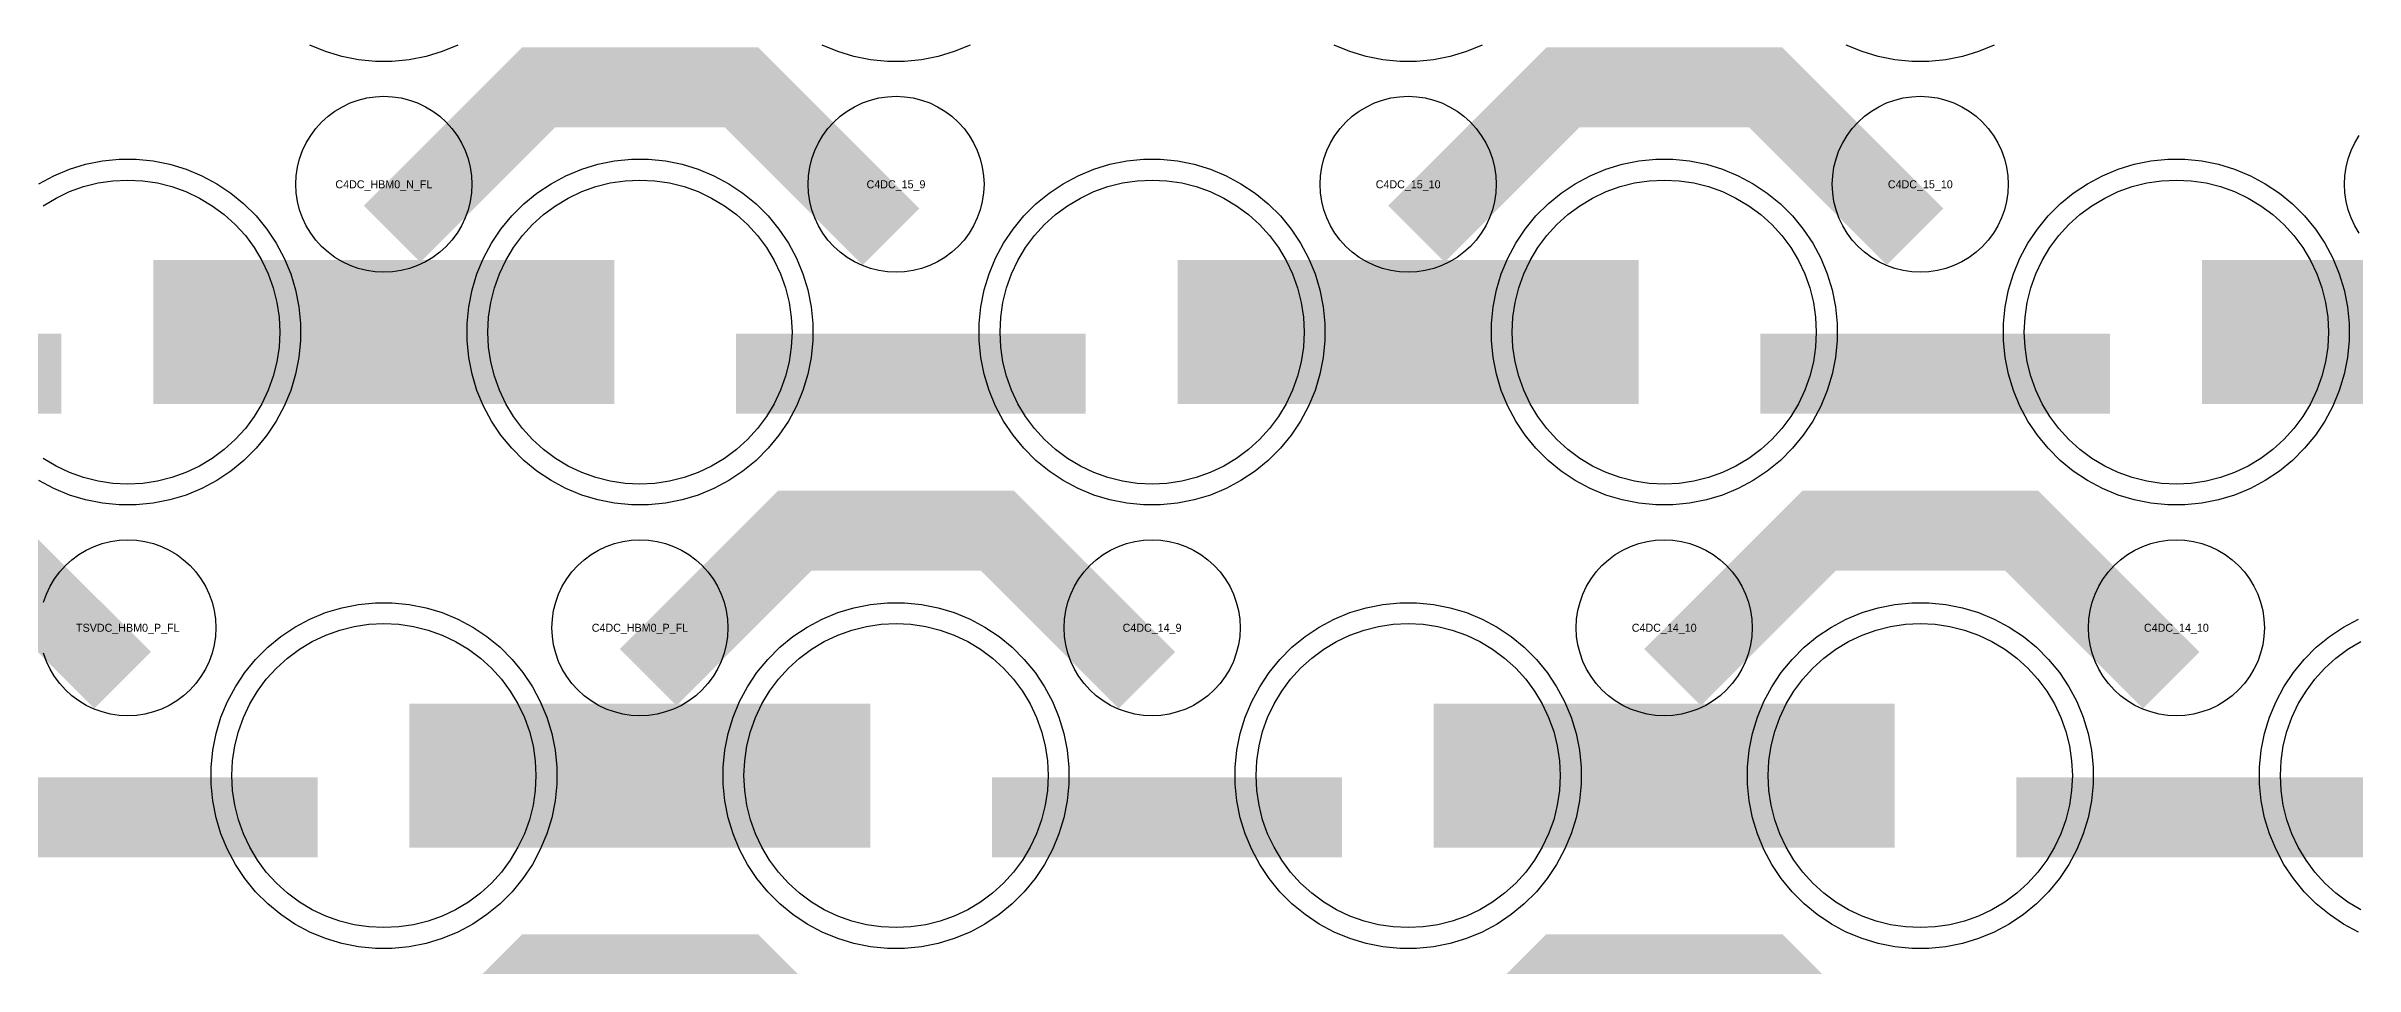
# Model space of a CAD drawing. Extents: x -11880 to 11880, y -14992 to 14992.
# Drawn here: x -9226 to -8504, y -12959 to -12672 of the extents above; entities that cross this region are included whole.
import ezdxf
from ezdxf.enums import TextEntityAlignment as Align

# ---------------------------------------------------------------- set-up
doc = ezdxf.new("R2010")
doc.units = 0
doc.header["$MEASUREMENT"] = 0
for name, color, linetype in [('GDS_775_DT_237', 138, 'CONTINUOUS'), ('RDL1_FS', 34, 'CONTINUOUS'), ('RDL_BS', 160, 'CONTINUOUS')]:
    doc.layers.add(name, color=color, linetype=linetype)

msp = doc.modelspace()

# ---------------------------------------------------------------- linework, layer by layer
at = {"layer": 'RDL1_FS', "color": 240, "true_color": 0xed1f24}
msp.add_lwpolyline([(-9226.395, -12721.603), (-9222.395, -12719.205), (-9218.181, -12717.213), (-9213.791, -12715.641), (-9209.268, -12714.509), (-9204.657, -12713.825), (-9200, -12713.596), (-9195.343, -12713.825), (-9190.732, -12714.509), (-9186.209, -12715.641), (-9181.819, -12717.213), (-9177.605, -12719.205), (-9173.605, -12721.603), (-9169.86, -12724.381), (-9166.406, -12727.511), (-9163.276, -12730.965), (-9160.498, -12734.71), (-9158.1, -12738.71), (-9156.108, -12742.924), (-9154.536, -12747.314), (-9153.404, -12751.837), (-9152.72, -12756.448), (-9152.491, -12761.105), (-9152.72, -12765.762), (-9153.404, -12770.373), (-9154.536, -12774.896), (-9156.108, -12779.286), (-9158.1, -12783.5), (-9160.498, -12787.5), (-9163.276, -12791.245), (-9166.406, -12794.699), (-9169.86, -12797.829), (-9173.605, -12800.607), (-9177.605, -12803.005), (-9181.819, -12804.997), (-9186.209, -12806.569), (-9190.732, -12807.701), (-9195.343, -12808.385), (-9200, -12808.614), (-9204.657, -12808.385), (-9209.268, -12807.701), (-9213.791, -12806.569), (-9218.181, -12804.997), (-9222.395, -12803.005), (-9226.395, -12800.607)], dxfattribs=at)
for points in [[(-9040, -12808.614), (-9044.657, -12808.385), (-9049.268, -12807.701), (-9053.791, -12806.569), (-9058.181, -12804.997), (-9062.395, -12803.005), (-9066.395, -12800.607), (-9070.14, -12797.829), (-9073.594, -12794.699), (-9076.724, -12791.245), (-9079.502, -12787.5), (-9081.9, -12783.5), (-9083.892, -12779.286), (-9085.464, -12774.896), (-9086.596, -12770.373), (-9087.28, -12765.762), (-9087.509, -12761.105), (-9087.28, -12756.448), (-9086.596, -12751.837), (-9085.464, -12747.314), (-9083.892, -12742.924), (-9081.9, -12738.71), (-9079.502, -12734.71), (-9076.724, -12730.965), (-9073.594, -12727.511), (-9070.14, -12724.381), (-9066.395, -12721.603), (-9062.395, -12719.205), (-9058.181, -12717.213), (-9053.791, -12715.641), (-9049.268, -12714.509), (-9044.657, -12713.825), (-9040, -12713.596), (-9035.343, -12713.825), (-9030.732, -12714.509), (-9026.209, -12715.641), (-9021.819, -12717.213), (-9017.605, -12719.205), (-9013.605, -12721.603), (-9009.86, -12724.381), (-9006.406, -12727.511), (-9003.276, -12730.965), (-9000.498, -12734.71), (-8998.1, -12738.71), (-8996.108, -12742.924), (-8994.536, -12747.314), (-8993.404, -12751.837), (-8992.72, -12756.448), (-8992.491, -12761.105), (-8992.72, -12765.762), (-8993.404, -12770.373), (-8994.536, -12774.896), (-8996.108, -12779.286), (-8998.1, -12783.5), (-9000.498, -12787.5), (-9003.276, -12791.245), (-9006.406, -12794.699), (-9009.86, -12797.829), (-9013.605, -12800.607), (-9017.605, -12803.005), (-9021.819, -12804.997), (-9026.209, -12806.569), (-9030.732, -12807.701), (-9035.343, -12808.385)], [(-8880, -12808.614), (-8884.657, -12808.385), (-8889.268, -12807.701), (-8893.791, -12806.569), (-8898.181, -12804.997), (-8902.395, -12803.005), (-8906.395, -12800.607), (-8910.14, -12797.829), (-8913.594, -12794.699), (-8916.724, -12791.245), (-8919.502, -12787.5), (-8921.9, -12783.5), (-8923.892, -12779.286), (-8925.464, -12774.896), (-8926.596, -12770.373), (-8927.28, -12765.762), (-8927.509, -12761.105), (-8927.28, -12756.448), (-8926.596, -12751.837), (-8925.464, -12747.314), (-8923.892, -12742.924), (-8921.9, -12738.71), (-8919.502, -12734.71), (-8916.724, -12730.965), (-8913.594, -12727.511), (-8910.14, -12724.381), (-8906.395, -12721.603), (-8902.395, -12719.205), (-8898.181, -12717.213), (-8893.791, -12715.641), (-8889.268, -12714.509), (-8884.657, -12713.825), (-8880, -12713.596), (-8875.343, -12713.825), (-8870.732, -12714.509), (-8866.209, -12715.641), (-8861.819, -12717.213), (-8857.605, -12719.205), (-8853.605, -12721.603), (-8849.86, -12724.381), (-8846.406, -12727.511), (-8843.276, -12730.965), (-8840.498, -12734.71), (-8838.1, -12738.71), (-8836.108, -12742.924), (-8834.536, -12747.314), (-8833.404, -12751.837), (-8832.72, -12756.448), (-8832.491, -12761.105), (-8832.72, -12765.762), (-8833.404, -12770.373), (-8834.536, -12774.896), (-8836.108, -12779.286), (-8838.1, -12783.5), (-8840.498, -12787.5), (-8843.276, -12791.245), (-8846.406, -12794.699), (-8849.86, -12797.829), (-8853.605, -12800.607), (-8857.605, -12803.005), (-8861.819, -12804.997), (-8866.209, -12806.569), (-8870.732, -12807.701), (-8875.343, -12808.385)], [(-8720, -12808.614), (-8724.657, -12808.385), (-8729.268, -12807.701), (-8733.791, -12806.569), (-8738.181, -12804.997), (-8742.395, -12803.005), (-8746.395, -12800.607), (-8750.14, -12797.829), (-8753.594, -12794.699), (-8756.724, -12791.245), (-8759.502, -12787.5), (-8761.9, -12783.5), (-8763.892, -12779.286), (-8765.464, -12774.896), (-8766.596, -12770.373), (-8767.28, -12765.762), (-8767.509, -12761.105), (-8767.28, -12756.448), (-8766.596, -12751.837), (-8765.464, -12747.314), (-8763.892, -12742.924), (-8761.9, -12738.71), (-8759.502, -12734.71), (-8756.724, -12730.965), (-8753.594, -12727.511), (-8750.14, -12724.381), (-8746.395, -12721.603), (-8742.395, -12719.205), (-8738.181, -12717.213), (-8733.791, -12715.641), (-8729.268, -12714.509), (-8724.657, -12713.825), (-8720, -12713.596), (-8715.343, -12713.825), (-8710.732, -12714.509), (-8706.209, -12715.641), (-8701.819, -12717.213), (-8697.605, -12719.205), (-8693.605, -12721.603), (-8689.86, -12724.381), (-8686.406, -12727.511), (-8683.276, -12730.965), (-8680.498, -12734.71), (-8678.1, -12738.71), (-8676.108, -12742.924), (-8674.536, -12747.314), (-8673.404, -12751.837), (-8672.72, -12756.448), (-8672.491, -12761.105), (-8672.72, -12765.762), (-8673.404, -12770.373), (-8674.536, -12774.896), (-8676.108, -12779.286), (-8678.1, -12783.5), (-8680.498, -12787.5), (-8683.276, -12791.245), (-8686.406, -12794.699), (-8689.86, -12797.829), (-8693.605, -12800.607), (-8697.605, -12803.005), (-8701.819, -12804.997), (-8706.209, -12806.569), (-8710.732, -12807.701), (-8715.343, -12808.385)], [(-8560, -12808.614), (-8564.657, -12808.385), (-8569.268, -12807.701), (-8573.791, -12806.569), (-8578.181, -12804.997), (-8582.395, -12803.005), (-8586.395, -12800.607), (-8590.14, -12797.829), (-8593.594, -12794.699), (-8596.724, -12791.245), (-8599.502, -12787.5), (-8601.9, -12783.5), (-8603.892, -12779.286), (-8605.464, -12774.896), (-8606.596, -12770.373), (-8607.28, -12765.762), (-8607.509, -12761.105), (-8607.28, -12756.448), (-8606.596, -12751.837), (-8605.464, -12747.314), (-8603.892, -12742.924), (-8601.9, -12738.71), (-8599.502, -12734.71), (-8596.724, -12730.965), (-8593.594, -12727.511), (-8590.14, -12724.381), (-8586.395, -12721.603), (-8582.395, -12719.205), (-8578.181, -12717.213), (-8573.791, -12715.641), (-8569.268, -12714.509), (-8564.657, -12713.825), (-8560, -12713.596), (-8555.343, -12713.825), (-8550.732, -12714.509), (-8546.209, -12715.641), (-8541.819, -12717.213), (-8537.605, -12719.205), (-8533.605, -12721.603), (-8529.86, -12724.381), (-8526.406, -12727.511), (-8523.276, -12730.965), (-8520.498, -12734.71), (-8518.1, -12738.71), (-8516.108, -12742.924), (-8514.536, -12747.314), (-8513.404, -12751.837), (-8512.72, -12756.448), (-8512.491, -12761.105), (-8512.72, -12765.762), (-8513.404, -12770.373), (-8514.536, -12774.896), (-8516.108, -12779.286), (-8518.1, -12783.5), (-8520.498, -12787.5), (-8523.276, -12791.245), (-8526.406, -12794.699), (-8529.86, -12797.829), (-8533.605, -12800.607), (-8537.605, -12803.005), (-8541.819, -12804.997), (-8546.209, -12806.569), (-8550.732, -12807.701), (-8555.343, -12808.385)]]:
    msp.add_lwpolyline(points, close=True, dxfattribs=at)
for points in [[(-9191.998, -12761.105, 45, 45, 0), (-9119.998, -12761.105, 45, 45, 0)], [(-9119.998, -12761.105, 45, 45, 0), (-9047.998, -12761.105, 45, 45, 0)], [(-8871.998, -12761.105, 45, 45, 0), (-8799.998, -12761.105, 45, 45, 0)], [(-8799.998, -12761.105, 45, 45, 0), (-8727.998, -12761.105, 45, 45, 0)], [(-8551.998, -12761.105, 45, 45, 0), (-8479.998, -12761.105, 45, 45, 0)]]:
    msp.add_lwpolyline(points, format="xyseb", dxfattribs=at)
at = {"layer": 'RDL1_FS'}
for points in [[(-9120, -12947.174), (-9124.657, -12946.945), (-9129.268, -12946.261), (-9133.791, -12945.129), (-9138.181, -12943.557), (-9142.395, -12941.565), (-9146.395, -12939.167), (-9150.14, -12936.389), (-9153.594, -12933.259), (-9156.724, -12929.805), (-9159.502, -12926.06), (-9161.9, -12922.06), (-9163.892, -12917.846), (-9165.464, -12913.456), (-9166.596, -12908.933), (-9167.28, -12904.322), (-9167.509, -12899.665), (-9167.28, -12895.008), (-9166.596, -12890.397), (-9165.464, -12885.874), (-9163.892, -12881.484), (-9161.9, -12877.27), (-9159.502, -12873.27), (-9156.724, -12869.525), (-9153.594, -12866.071), (-9150.14, -12862.941), (-9146.395, -12860.163), (-9142.395, -12857.765), (-9138.181, -12855.773), (-9133.791, -12854.201), (-9129.268, -12853.069), (-9124.657, -12852.385), (-9120, -12852.156), (-9115.343, -12852.385), (-9110.732, -12853.069), (-9106.209, -12854.201), (-9101.819, -12855.773), (-9097.605, -12857.765), (-9093.605, -12860.163), (-9089.86, -12862.941), (-9086.406, -12866.071), (-9083.276, -12869.525), (-9080.498, -12873.27), (-9078.1, -12877.27), (-9076.108, -12881.484), (-9074.536, -12885.874), (-9073.404, -12890.397), (-9072.72, -12895.008), (-9072.491, -12899.665), (-9072.72, -12904.322), (-9073.404, -12908.933), (-9074.536, -12913.456), (-9076.108, -12917.846), (-9078.1, -12922.06), (-9080.498, -12926.06), (-9083.276, -12929.805), (-9086.406, -12933.259), (-9089.86, -12936.389), (-9093.605, -12939.167), (-9097.605, -12941.565), (-9101.819, -12943.557), (-9106.209, -12945.129), (-9110.732, -12946.261), (-9115.343, -12946.945)], [(-8960, -12947.174), (-8964.657, -12946.945), (-8969.268, -12946.261), (-8973.791, -12945.129), (-8978.181, -12943.557), (-8982.395, -12941.565), (-8986.395, -12939.167), (-8990.14, -12936.389), (-8993.594, -12933.259), (-8996.724, -12929.805), (-8999.502, -12926.06), (-9001.9, -12922.06), (-9003.892, -12917.846), (-9005.464, -12913.456), (-9006.596, -12908.933), (-9007.28, -12904.322), (-9007.509, -12899.665), (-9007.28, -12895.008), (-9006.596, -12890.397), (-9005.464, -12885.874), (-9003.892, -12881.484), (-9001.9, -12877.27), (-8999.502, -12873.27), (-8996.724, -12869.525), (-8993.594, -12866.071), (-8990.14, -12862.941), (-8986.395, -12860.163), (-8982.395, -12857.765), (-8978.181, -12855.773), (-8973.791, -12854.201), (-8969.268, -12853.069), (-8964.657, -12852.385), (-8960, -12852.156), (-8955.343, -12852.385), (-8950.732, -12853.069), (-8946.209, -12854.201), (-8941.819, -12855.773), (-8937.605, -12857.765), (-8933.605, -12860.163), (-8929.86, -12862.941), (-8926.406, -12866.071), (-8923.276, -12869.525), (-8920.498, -12873.27), (-8918.1, -12877.27), (-8916.108, -12881.484), (-8914.536, -12885.874), (-8913.404, -12890.397), (-8912.72, -12895.008), (-8912.491, -12899.665), (-8912.72, -12904.322), (-8913.404, -12908.933), (-8914.536, -12913.456), (-8916.108, -12917.846), (-8918.1, -12922.06), (-8920.498, -12926.06), (-8923.276, -12929.805), (-8926.406, -12933.259), (-8929.86, -12936.389), (-8933.605, -12939.167), (-8937.605, -12941.565), (-8941.819, -12943.557), (-8946.209, -12945.129), (-8950.732, -12946.261), (-8955.343, -12946.945)], [(-8800, -12947.174), (-8804.657, -12946.945), (-8809.268, -12946.261), (-8813.791, -12945.129), (-8818.181, -12943.557), (-8822.395, -12941.565), (-8826.395, -12939.167), (-8830.14, -12936.389), (-8833.594, -12933.259), (-8836.724, -12929.805), (-8839.502, -12926.06), (-8841.9, -12922.06), (-8843.892, -12917.846), (-8845.464, -12913.456), (-8846.596, -12908.933), (-8847.28, -12904.322), (-8847.509, -12899.665), (-8847.28, -12895.008), (-8846.596, -12890.397), (-8845.464, -12885.874), (-8843.892, -12881.484), (-8841.9, -12877.27), (-8839.502, -12873.27), (-8836.724, -12869.525), (-8833.594, -12866.071), (-8830.14, -12862.941), (-8826.395, -12860.163), (-8822.395, -12857.765), (-8818.181, -12855.773), (-8813.791, -12854.201), (-8809.268, -12853.069), (-8804.657, -12852.385), (-8800, -12852.156), (-8795.343, -12852.385), (-8790.732, -12853.069), (-8786.209, -12854.201), (-8781.819, -12855.773), (-8777.605, -12857.765), (-8773.605, -12860.163), (-8769.86, -12862.941), (-8766.406, -12866.071), (-8763.276, -12869.525), (-8760.498, -12873.27), (-8758.1, -12877.27), (-8756.108, -12881.484), (-8754.536, -12885.874), (-8753.404, -12890.397), (-8752.72, -12895.008), (-8752.491, -12899.665), (-8752.72, -12904.322), (-8753.404, -12908.933), (-8754.536, -12913.456), (-8756.108, -12917.846), (-8758.1, -12922.06), (-8760.498, -12926.06), (-8763.276, -12929.805), (-8766.406, -12933.259), (-8769.86, -12936.389), (-8773.605, -12939.167), (-8777.605, -12941.565), (-8781.819, -12943.557), (-8786.209, -12945.129), (-8790.732, -12946.261), (-8795.343, -12946.945)], [(-8640, -12947.174), (-8644.657, -12946.945), (-8649.268, -12946.261), (-8653.791, -12945.129), (-8658.181, -12943.557), (-8662.395, -12941.565), (-8666.395, -12939.167), (-8670.14, -12936.389), (-8673.594, -12933.259), (-8676.724, -12929.805), (-8679.502, -12926.06), (-8681.9, -12922.06), (-8683.892, -12917.846), (-8685.464, -12913.456), (-8686.596, -12908.933), (-8687.28, -12904.322), (-8687.509, -12899.665), (-8687.28, -12895.008), (-8686.596, -12890.397), (-8685.464, -12885.874), (-8683.892, -12881.484), (-8681.9, -12877.27), (-8679.502, -12873.27), (-8676.724, -12869.525), (-8673.594, -12866.071), (-8670.14, -12862.941), (-8666.395, -12860.163), (-8662.395, -12857.765), (-8658.181, -12855.773), (-8653.791, -12854.201), (-8649.268, -12853.069), (-8644.657, -12852.385), (-8640, -12852.156), (-8635.343, -12852.385), (-8630.732, -12853.069), (-8626.209, -12854.201), (-8621.819, -12855.773), (-8617.605, -12857.765), (-8613.605, -12860.163), (-8609.86, -12862.941), (-8606.406, -12866.071), (-8603.276, -12869.525), (-8600.498, -12873.27), (-8598.1, -12877.27), (-8596.108, -12881.484), (-8594.536, -12885.874), (-8593.404, -12890.397), (-8592.72, -12895.008), (-8592.491, -12899.665), (-8592.72, -12904.322), (-8593.404, -12908.933), (-8594.536, -12913.456), (-8596.108, -12917.846), (-8598.1, -12922.06), (-8600.498, -12926.06), (-8603.276, -12929.805), (-8606.406, -12933.259), (-8609.86, -12936.389), (-8613.605, -12939.167), (-8617.605, -12941.565), (-8621.819, -12943.557), (-8626.209, -12945.129), (-8630.732, -12946.261), (-8635.343, -12946.945)]]:
    msp.add_lwpolyline(points, close=True, dxfattribs=at)
msp.add_lwpolyline([(-8502.395, -12941.565), (-8506.395, -12939.167), (-8510.14, -12936.389), (-8513.594, -12933.259), (-8516.724, -12929.805), (-8519.502, -12926.06), (-8521.9, -12922.06), (-8523.892, -12917.846), (-8525.464, -12913.456), (-8526.596, -12908.933), (-8527.28, -12904.322), (-8527.509, -12899.665), (-8527.28, -12895.008), (-8526.596, -12890.397), (-8525.464, -12885.874), (-8523.892, -12881.484), (-8521.9, -12877.27), (-8519.502, -12873.27), (-8516.724, -12869.525), (-8513.594, -12866.071), (-8510.14, -12862.941), (-8506.395, -12860.163), (-8502.395, -12857.765)], dxfattribs=at)
for points in [[(-9111.998, -12899.665, 45, 45, 0), (-9039.998, -12899.665, 45, 45, 0)], [(-9039.998, -12899.665, 45, 45, 0), (-8967.998, -12899.665, 45, 45, 0)], [(-8791.998, -12899.665, 45, 45, 0), (-8719.998, -12899.665, 45, 45, 0)], [(-8719.998, -12899.665, 45, 45, 0), (-8647.998, -12899.665, 45, 45, 0)]]:
    msp.add_lwpolyline(points, format="xyseb", dxfattribs=at)
at = {"layer": 'RDL_BS', "color": 240, "true_color": 0xed1f24}
for points in [[(-9096.885, -12671.415), (-9101.795, -12673.446), (-9106.835, -12674.977), (-9112.062, -12676.023), (-9117.356, -12676.54), (-9122.644, -12676.54), (-9127.938, -12676.023), (-9133.165, -12674.977), (-9138.205, -12673.446), (-9143.115, -12671.415)], [(-8936.885, -12671.415), (-8941.795, -12673.446), (-8946.835, -12674.977), (-8952.062, -12676.023), (-8957.356, -12676.54), (-8962.644, -12676.54), (-8967.938, -12676.023), (-8973.165, -12674.977), (-8978.205, -12673.446), (-8983.115, -12671.415)], [(-8776.885, -12671.415), (-8781.795, -12673.446), (-8786.835, -12674.977), (-8792.062, -12676.023), (-8797.356, -12676.54), (-8802.644, -12676.54), (-8807.938, -12676.023), (-8813.165, -12674.977), (-8818.205, -12673.446), (-8823.115, -12671.415)], [(-8616.885, -12671.415), (-8621.795, -12673.446), (-8626.835, -12674.977), (-8632.062, -12676.023), (-8637.356, -12676.54), (-8642.644, -12676.54), (-8647.938, -12676.023), (-8653.165, -12674.977), (-8658.205, -12673.446), (-8663.115, -12671.415)], [(-9227.777, -12714.722), (-9223.115, -12712.23), (-9218.205, -12710.199), (-9213.165, -12708.668), (-9207.938, -12707.622), (-9202.644, -12707.105), (-9197.356, -12707.105), (-9192.062, -12707.622), (-9186.835, -12708.668), (-9181.795, -12710.199), (-9176.885, -12712.23), (-9172.223, -12714.722), (-9167.809, -12717.669), (-9163.708, -12721.031), (-9159.926, -12724.813), (-9156.564, -12728.914), (-9153.617, -12733.328), (-9151.125, -12737.99), (-9149.094, -12742.9), (-9147.563, -12747.94), (-9146.517, -12753.167), (-9146, -12758.461), (-9146, -12763.749), (-9146.517, -12769.043), (-9147.563, -12774.27), (-9149.094, -12779.31), (-9151.125, -12784.22), (-9153.617, -12788.882), (-9156.564, -12793.296), (-9159.926, -12797.397), (-9163.708, -12801.179), (-9167.809, -12804.541), (-9172.223, -12807.488), (-9176.885, -12809.98), (-9181.795, -12812.011), (-9186.835, -12813.542), (-9192.062, -12814.588), (-9197.356, -12815.105), (-9202.644, -12815.105), (-9207.938, -12814.588), (-9213.165, -12813.542), (-9218.205, -12812.011), (-9223.115, -12809.98), (-9227.777, -12807.488)]]:
    msp.add_lwpolyline(points, dxfattribs=at)
at = {"layer": 'RDL_BS'}
for points in [[(-9117.438, -12730.419, 25, 25, 0), (-9071.623, -12684.604, 25, 25, 0), (-9038.07, -12684.604, 25, 25, 0)], [(-8961.599, -12731.318, 25, 25, 0), (-9008.313, -12684.604, 25, 25, 0), (-9038.071, -12684.604, 25, 25, 0)], [(-8797.438, -12730.419, 25, 25, 0), (-8751.623, -12684.604, 25, 25, 0), (-8718.07, -12684.604, 25, 25, 0)], [(-8641.599, -12731.318, 25, 25, 0), (-8688.313, -12684.604, 25, 25, 0), (-8718.071, -12684.604, 25, 25, 0)], [(-9201.599, -12869.878, 25, 25, 0), (-9248.313, -12823.164, 25, 25, 0), (-9278.071, -12823.164, 25, 25, 0)], [(-9037.438, -12868.979, 25, 25, 0), (-8991.623, -12823.164, 25, 25, 0), (-8958.07, -12823.164, 25, 25, 0)], [(-8881.599, -12869.878, 25, 25, 0), (-8928.313, -12823.164, 25, 25, 0), (-8958.071, -12823.164, 25, 25, 0)], [(-8717.438, -12868.979, 25, 25, 0), (-8671.623, -12823.164, 25, 25, 0), (-8638.07, -12823.164, 25, 25, 0)], [(-8561.599, -12869.878, 25, 25, 0), (-8608.313, -12823.164, 25, 25, 0), (-8638.071, -12823.164, 25, 25, 0)], [(-9249.984, -12912.678, 25, 25, 0), (-9140.719, -12912.678, 25, 25, 0)], [(-8929.984, -12912.678, 25, 25, 0), (-8820.719, -12912.678, 25, 25, 0)], [(-8609.984, -12912.678, 25, 25, 0), (-8500.719, -12912.678, 25, 25, 0)], [(-9117.438, -13007.544, 25, 25, 0), (-9071.623, -12961.729, 25, 25, 0), (-9038.07, -12961.729, 25, 25, 0)], [(-8961.599, -13008.443, 25, 25, 0), (-9008.313, -12961.729, 25, 25, 0), (-9038.071, -12961.729, 25, 25, 0)], [(-8797.438, -13007.544, 25, 25, 0), (-8751.623, -12961.729, 25, 25, 0), (-8718.07, -12961.729, 25, 25, 0)], [(-8641.599, -13008.443, 25, 25, 0), (-8688.313, -12961.729, 25, 25, 0), (-8718.071, -12961.729, 25, 25, 0)]]:
    msp.add_lwpolyline(points, format="xyseb", dxfattribs=at)
for points in [[(-9120, -12742.411), (-9122.693, -12742.279), (-9125.365, -12741.883), (-9127.984, -12741.226), (-9130.519, -12740.319), (-9132.956, -12739.167), (-9135.28, -12737.774), (-9137.443, -12736.171), (-9139.442, -12734.359), (-9141.254, -12732.36), (-9142.857, -12730.197), (-9144.25, -12727.873), (-9145.402, -12725.436), (-9146.309, -12722.901), (-9146.966, -12720.282), (-9147.362, -12717.61), (-9147.494, -12714.917), (-9147.362, -12712.224), (-9146.966, -12709.552), (-9146.309, -12706.933), (-9145.402, -12704.398), (-9144.25, -12701.961), (-9142.857, -12699.637), (-9141.254, -12697.474), (-9139.442, -12695.475), (-9137.443, -12693.663), (-9135.28, -12692.06), (-9132.956, -12690.667), (-9130.519, -12689.515), (-9127.984, -12688.608), (-9125.365, -12687.951), (-9122.693, -12687.555), (-9120, -12687.423), (-9117.307, -12687.555), (-9114.635, -12687.951), (-9112.016, -12688.608), (-9109.481, -12689.515), (-9107.044, -12690.667), (-9104.72, -12692.06), (-9102.557, -12693.663), (-9100.558, -12695.475), (-9098.746, -12697.474), (-9097.143, -12699.637), (-9095.75, -12701.961), (-9094.598, -12704.398), (-9093.691, -12706.933), (-9093.034, -12709.552), (-9092.638, -12712.224), (-9092.506, -12714.917), (-9092.638, -12717.61), (-9093.034, -12720.282), (-9093.691, -12722.901), (-9094.598, -12725.436), (-9095.75, -12727.873), (-9097.143, -12730.197), (-9098.746, -12732.36), (-9100.558, -12734.359), (-9102.557, -12736.171), (-9104.72, -12737.774), (-9107.044, -12739.167), (-9109.481, -12740.319), (-9112.016, -12741.226), (-9114.635, -12741.883), (-9117.307, -12742.279)], [(-8960, -12742.411), (-8962.693, -12742.279), (-8965.365, -12741.883), (-8967.984, -12741.226), (-8970.519, -12740.319), (-8972.956, -12739.167), (-8975.28, -12737.774), (-8977.443, -12736.171), (-8979.442, -12734.359), (-8981.254, -12732.36), (-8982.857, -12730.197), (-8984.25, -12727.873), (-8985.402, -12725.436), (-8986.309, -12722.901), (-8986.966, -12720.282), (-8987.362, -12717.61), (-8987.494, -12714.917), (-8987.362, -12712.224), (-8986.966, -12709.552), (-8986.309, -12706.933), (-8985.402, -12704.398), (-8984.25, -12701.961), (-8982.857, -12699.637), (-8981.254, -12697.474), (-8979.442, -12695.475), (-8977.443, -12693.663), (-8975.28, -12692.06), (-8972.956, -12690.667), (-8970.519, -12689.515), (-8967.984, -12688.608), (-8965.365, -12687.951), (-8962.693, -12687.555), (-8960, -12687.423), (-8957.307, -12687.555), (-8954.635, -12687.951), (-8952.016, -12688.608), (-8949.481, -12689.515), (-8947.044, -12690.667), (-8944.72, -12692.06), (-8942.557, -12693.663), (-8940.558, -12695.475), (-8938.746, -12697.474), (-8937.143, -12699.637), (-8935.75, -12701.961), (-8934.598, -12704.398), (-8933.691, -12706.933), (-8933.034, -12709.552), (-8932.638, -12712.224), (-8932.506, -12714.917), (-8932.638, -12717.61), (-8933.034, -12720.282), (-8933.691, -12722.901), (-8934.598, -12725.436), (-8935.75, -12727.873), (-8937.143, -12730.197), (-8938.746, -12732.36), (-8940.558, -12734.359), (-8942.557, -12736.171), (-8944.72, -12737.774), (-8947.044, -12739.167), (-8949.481, -12740.319), (-8952.016, -12741.226), (-8954.635, -12741.883), (-8957.307, -12742.279)], [(-8800, -12742.411), (-8802.693, -12742.279), (-8805.365, -12741.883), (-8807.984, -12741.226), (-8810.519, -12740.319), (-8812.956, -12739.167), (-8815.28, -12737.774), (-8817.443, -12736.171), (-8819.442, -12734.359), (-8821.254, -12732.36), (-8822.857, -12730.197), (-8824.25, -12727.873), (-8825.402, -12725.436), (-8826.309, -12722.901), (-8826.966, -12720.282), (-8827.362, -12717.61), (-8827.494, -12714.917), (-8827.362, -12712.224), (-8826.966, -12709.552), (-8826.309, -12706.933), (-8825.402, -12704.398), (-8824.25, -12701.961), (-8822.857, -12699.637), (-8821.254, -12697.474), (-8819.442, -12695.475), (-8817.443, -12693.663), (-8815.28, -12692.06), (-8812.956, -12690.667), (-8810.519, -12689.515), (-8807.984, -12688.608), (-8805.365, -12687.951), (-8802.693, -12687.555), (-8800, -12687.423), (-8797.307, -12687.555), (-8794.635, -12687.951), (-8792.016, -12688.608), (-8789.481, -12689.515), (-8787.044, -12690.667), (-8784.72, -12692.06), (-8782.557, -12693.663), (-8780.558, -12695.475), (-8778.746, -12697.474), (-8777.143, -12699.637), (-8775.75, -12701.961), (-8774.598, -12704.398), (-8773.691, -12706.933), (-8773.034, -12709.552), (-8772.638, -12712.224), (-8772.506, -12714.917), (-8772.638, -12717.61), (-8773.034, -12720.282), (-8773.691, -12722.901), (-8774.598, -12725.436), (-8775.75, -12727.873), (-8777.143, -12730.197), (-8778.746, -12732.36), (-8780.558, -12734.359), (-8782.557, -12736.171), (-8784.72, -12737.774), (-8787.044, -12739.167), (-8789.481, -12740.319), (-8792.016, -12741.226), (-8794.635, -12741.883), (-8797.307, -12742.279)], [(-8640, -12742.411), (-8642.693, -12742.279), (-8645.365, -12741.883), (-8647.984, -12741.226), (-8650.519, -12740.319), (-8652.956, -12739.167), (-8655.28, -12737.774), (-8657.443, -12736.171), (-8659.442, -12734.359), (-8661.254, -12732.36), (-8662.857, -12730.197), (-8664.25, -12727.873), (-8665.402, -12725.436), (-8666.309, -12722.901), (-8666.966, -12720.282), (-8667.362, -12717.61), (-8667.494, -12714.917), (-8667.362, -12712.224), (-8666.966, -12709.552), (-8666.309, -12706.933), (-8665.402, -12704.398), (-8664.25, -12701.961), (-8662.857, -12699.637), (-8661.254, -12697.474), (-8659.442, -12695.475), (-8657.443, -12693.663), (-8655.28, -12692.06), (-8652.956, -12690.667), (-8650.519, -12689.515), (-8647.984, -12688.608), (-8645.365, -12687.951), (-8642.693, -12687.555), (-8640, -12687.423), (-8637.307, -12687.555), (-8634.635, -12687.951), (-8632.016, -12688.608), (-8629.481, -12689.515), (-8627.044, -12690.667), (-8624.72, -12692.06), (-8622.557, -12693.663), (-8620.558, -12695.475), (-8618.746, -12697.474), (-8617.143, -12699.637), (-8615.75, -12701.961), (-8614.598, -12704.398), (-8613.691, -12706.933), (-8613.034, -12709.552), (-8612.638, -12712.224), (-8612.506, -12714.917), (-8612.638, -12717.61), (-8613.034, -12720.282), (-8613.691, -12722.901), (-8614.598, -12725.436), (-8615.75, -12727.873), (-8617.143, -12730.197), (-8618.746, -12732.36), (-8620.558, -12734.359), (-8622.557, -12736.171), (-8624.72, -12737.774), (-8627.044, -12739.167), (-8629.481, -12740.319), (-8632.016, -12741.226), (-8634.635, -12741.883), (-8637.307, -12742.279)], [(-9040, -12880.971), (-9042.693, -12880.839), (-9045.365, -12880.443), (-9047.984, -12879.786), (-9050.519, -12878.879), (-9052.956, -12877.727), (-9055.28, -12876.334), (-9057.443, -12874.731), (-9059.442, -12872.919), (-9061.254, -12870.92), (-9062.857, -12868.757), (-9064.25, -12866.433), (-9065.402, -12863.996), (-9066.309, -12861.461), (-9066.966, -12858.842), (-9067.362, -12856.17), (-9067.494, -12853.477), (-9067.362, -12850.784), (-9066.966, -12848.112), (-9066.309, -12845.493), (-9065.402, -12842.958), (-9064.25, -12840.521), (-9062.857, -12838.197), (-9061.254, -12836.034), (-9059.442, -12834.035), (-9057.443, -12832.223), (-9055.28, -12830.62), (-9052.956, -12829.227), (-9050.519, -12828.075), (-9047.984, -12827.168), (-9045.365, -12826.511), (-9042.693, -12826.115), (-9040, -12825.983), (-9037.307, -12826.115), (-9034.635, -12826.511), (-9032.016, -12827.168), (-9029.481, -12828.075), (-9027.044, -12829.227), (-9024.72, -12830.62), (-9022.557, -12832.223), (-9020.558, -12834.035), (-9018.746, -12836.034), (-9017.143, -12838.197), (-9015.75, -12840.521), (-9014.598, -12842.958), (-9013.691, -12845.493), (-9013.034, -12848.112), (-9012.638, -12850.784), (-9012.506, -12853.477), (-9012.638, -12856.17), (-9013.034, -12858.842), (-9013.691, -12861.461), (-9014.598, -12863.996), (-9015.75, -12866.433), (-9017.143, -12868.757), (-9018.746, -12870.92), (-9020.558, -12872.919), (-9022.557, -12874.731), (-9024.72, -12876.334), (-9027.044, -12877.727), (-9029.481, -12878.879), (-9032.016, -12879.786), (-9034.635, -12880.443), (-9037.307, -12880.839)], [(-8880, -12880.971), (-8882.693, -12880.839), (-8885.365, -12880.443), (-8887.984, -12879.786), (-8890.519, -12878.879), (-8892.956, -12877.727), (-8895.28, -12876.334), (-8897.443, -12874.731), (-8899.442, -12872.919), (-8901.254, -12870.92), (-8902.857, -12868.757), (-8904.25, -12866.433), (-8905.402, -12863.996), (-8906.309, -12861.461), (-8906.966, -12858.842), (-8907.362, -12856.17), (-8907.494, -12853.477), (-8907.362, -12850.784), (-8906.966, -12848.112), (-8906.309, -12845.493), (-8905.402, -12842.958), (-8904.25, -12840.521), (-8902.857, -12838.197), (-8901.254, -12836.034), (-8899.442, -12834.035), (-8897.443, -12832.223), (-8895.28, -12830.62), (-8892.956, -12829.227), (-8890.519, -12828.075), (-8887.984, -12827.168), (-8885.365, -12826.511), (-8882.693, -12826.115), (-8880, -12825.983), (-8877.307, -12826.115), (-8874.635, -12826.511), (-8872.016, -12827.168), (-8869.481, -12828.075), (-8867.044, -12829.227), (-8864.72, -12830.62), (-8862.557, -12832.223), (-8860.558, -12834.035), (-8858.746, -12836.034), (-8857.143, -12838.197), (-8855.75, -12840.521), (-8854.598, -12842.958), (-8853.691, -12845.493), (-8853.034, -12848.112), (-8852.638, -12850.784), (-8852.506, -12853.477), (-8852.638, -12856.17), (-8853.034, -12858.842), (-8853.691, -12861.461), (-8854.598, -12863.996), (-8855.75, -12866.433), (-8857.143, -12868.757), (-8858.746, -12870.92), (-8860.558, -12872.919), (-8862.557, -12874.731), (-8864.72, -12876.334), (-8867.044, -12877.727), (-8869.481, -12878.879), (-8872.016, -12879.786), (-8874.635, -12880.443), (-8877.307, -12880.839)], [(-8720, -12880.971), (-8722.693, -12880.839), (-8725.365, -12880.443), (-8727.984, -12879.786), (-8730.519, -12878.879), (-8732.956, -12877.727), (-8735.28, -12876.334), (-8737.443, -12874.731), (-8739.442, -12872.919), (-8741.254, -12870.92), (-8742.857, -12868.757), (-8744.25, -12866.433), (-8745.402, -12863.996), (-8746.309, -12861.461), (-8746.966, -12858.842), (-8747.362, -12856.17), (-8747.494, -12853.477), (-8747.362, -12850.784), (-8746.966, -12848.112), (-8746.309, -12845.493), (-8745.402, -12842.958), (-8744.25, -12840.521), (-8742.857, -12838.197), (-8741.254, -12836.034), (-8739.442, -12834.035), (-8737.443, -12832.223), (-8735.28, -12830.62), (-8732.956, -12829.227), (-8730.519, -12828.075), (-8727.984, -12827.168), (-8725.365, -12826.511), (-8722.693, -12826.115), (-8720, -12825.983), (-8717.307, -12826.115), (-8714.635, -12826.511), (-8712.016, -12827.168), (-8709.481, -12828.075), (-8707.044, -12829.227), (-8704.72, -12830.62), (-8702.557, -12832.223), (-8700.558, -12834.035), (-8698.746, -12836.034), (-8697.143, -12838.197), (-8695.75, -12840.521), (-8694.598, -12842.958), (-8693.691, -12845.493), (-8693.034, -12848.112), (-8692.638, -12850.784), (-8692.506, -12853.477), (-8692.638, -12856.17), (-8693.034, -12858.842), (-8693.691, -12861.461), (-8694.598, -12863.996), (-8695.75, -12866.433), (-8697.143, -12868.757), (-8698.746, -12870.92), (-8700.558, -12872.919), (-8702.557, -12874.731), (-8704.72, -12876.334), (-8707.044, -12877.727), (-8709.481, -12878.879), (-8712.016, -12879.786), (-8714.635, -12880.443), (-8717.307, -12880.839)], [(-8560, -12880.971), (-8562.693, -12880.839), (-8565.365, -12880.443), (-8567.984, -12879.786), (-8570.519, -12878.879), (-8572.956, -12877.727), (-8575.28, -12876.334), (-8577.443, -12874.731), (-8579.442, -12872.919), (-8581.254, -12870.92), (-8582.857, -12868.757), (-8584.25, -12866.433), (-8585.402, -12863.996), (-8586.309, -12861.461), (-8586.966, -12858.842), (-8587.362, -12856.17), (-8587.494, -12853.477), (-8587.362, -12850.784), (-8586.966, -12848.112), (-8586.309, -12845.493), (-8585.402, -12842.958), (-8584.25, -12840.521), (-8582.857, -12838.197), (-8581.254, -12836.034), (-8579.442, -12834.035), (-8577.443, -12832.223), (-8575.28, -12830.62), (-8572.956, -12829.227), (-8570.519, -12828.075), (-8567.984, -12827.168), (-8565.365, -12826.511), (-8562.693, -12826.115), (-8560, -12825.983), (-8557.307, -12826.115), (-8554.635, -12826.511), (-8552.016, -12827.168), (-8549.481, -12828.075), (-8547.044, -12829.227), (-8544.72, -12830.62), (-8542.557, -12832.223), (-8540.558, -12834.035), (-8538.746, -12836.034), (-8537.143, -12838.197), (-8535.75, -12840.521), (-8534.598, -12842.958), (-8533.691, -12845.493), (-8533.034, -12848.112), (-8532.638, -12850.784), (-8532.506, -12853.477), (-8532.638, -12856.17), (-8533.034, -12858.842), (-8533.691, -12861.461), (-8534.598, -12863.996), (-8535.75, -12866.433), (-8537.143, -12868.757), (-8538.746, -12870.92), (-8540.558, -12872.919), (-8542.557, -12874.731), (-8544.72, -12876.334), (-8547.044, -12877.727), (-8549.481, -12878.879), (-8552.016, -12879.786), (-8554.635, -12880.443), (-8557.307, -12880.839)], [(-9122.644, -12953.665), (-9127.938, -12953.148), (-9133.165, -12952.102), (-9138.205, -12950.571), (-9143.115, -12948.54), (-9147.777, -12946.048), (-9152.191, -12943.101), (-9156.292, -12939.739), (-9160.074, -12935.957), (-9163.436, -12931.856), (-9166.383, -12927.442), (-9168.875, -12922.78), (-9170.906, -12917.87), (-9172.437, -12912.83), (-9173.483, -12907.603), (-9174, -12902.309), (-9174, -12897.021), (-9173.483, -12891.727), (-9172.437, -12886.5), (-9170.906, -12881.46), (-9168.875, -12876.55), (-9166.383, -12871.888), (-9163.436, -12867.474), (-9160.074, -12863.373), (-9156.292, -12859.591), (-9152.191, -12856.229), (-9147.777, -12853.282), (-9143.115, -12850.79), (-9138.205, -12848.759), (-9133.165, -12847.228), (-9127.938, -12846.182), (-9122.644, -12845.665), (-9117.356, -12845.665), (-9112.062, -12846.182), (-9106.835, -12847.228), (-9101.795, -12848.759), (-9096.885, -12850.79), (-9092.223, -12853.282), (-9087.809, -12856.229), (-9083.708, -12859.591), (-9079.926, -12863.373), (-9076.564, -12867.474), (-9073.617, -12871.888), (-9071.125, -12876.55), (-9069.094, -12881.46), (-9067.563, -12886.5), (-9066.517, -12891.727), (-9066, -12897.021), (-9066, -12902.309), (-9066.517, -12907.603), (-9067.563, -12912.83), (-9069.094, -12917.87), (-9071.125, -12922.78), (-9073.617, -12927.442), (-9076.564, -12931.856), (-9079.926, -12935.957), (-9083.708, -12939.739), (-9087.809, -12943.101), (-9092.223, -12946.048), (-9096.885, -12948.54), (-9101.795, -12950.571), (-9106.835, -12952.102), (-9112.062, -12953.148), (-9117.356, -12953.665)], [(-8962.644, -12953.665), (-8967.938, -12953.148), (-8973.165, -12952.102), (-8978.205, -12950.571), (-8983.115, -12948.54), (-8987.777, -12946.048), (-8992.191, -12943.101), (-8996.292, -12939.739), (-9000.074, -12935.957), (-9003.436, -12931.856), (-9006.383, -12927.442), (-9008.875, -12922.78), (-9010.906, -12917.87), (-9012.437, -12912.83), (-9013.483, -12907.603), (-9014, -12902.309), (-9014, -12897.021), (-9013.483, -12891.727), (-9012.437, -12886.5), (-9010.906, -12881.46), (-9008.875, -12876.55), (-9006.383, -12871.888), (-9003.436, -12867.474), (-9000.074, -12863.373), (-8996.292, -12859.591), (-8992.191, -12856.229), (-8987.777, -12853.282), (-8983.115, -12850.79), (-8978.205, -12848.759), (-8973.165, -12847.228), (-8967.938, -12846.182), (-8962.644, -12845.665), (-8957.356, -12845.665), (-8952.062, -12846.182), (-8946.835, -12847.228), (-8941.795, -12848.759), (-8936.885, -12850.79), (-8932.223, -12853.282), (-8927.809, -12856.229), (-8923.708, -12859.591), (-8919.926, -12863.373), (-8916.564, -12867.474), (-8913.617, -12871.888), (-8911.125, -12876.55), (-8909.094, -12881.46), (-8907.563, -12886.5), (-8906.517, -12891.727), (-8906, -12897.021), (-8906, -12902.309), (-8906.517, -12907.603), (-8907.563, -12912.83), (-8909.094, -12917.87), (-8911.125, -12922.78), (-8913.617, -12927.442), (-8916.564, -12931.856), (-8919.926, -12935.957), (-8923.708, -12939.739), (-8927.809, -12943.101), (-8932.223, -12946.048), (-8936.885, -12948.54), (-8941.795, -12950.571), (-8946.835, -12952.102), (-8952.062, -12953.148), (-8957.356, -12953.665)], [(-8802.644, -12953.665), (-8807.938, -12953.148), (-8813.165, -12952.102), (-8818.205, -12950.571), (-8823.115, -12948.54), (-8827.777, -12946.048), (-8832.191, -12943.101), (-8836.292, -12939.739), (-8840.074, -12935.957), (-8843.436, -12931.856), (-8846.383, -12927.442), (-8848.875, -12922.78), (-8850.906, -12917.87), (-8852.437, -12912.83), (-8853.483, -12907.603), (-8854, -12902.309), (-8854, -12897.021), (-8853.483, -12891.727), (-8852.437, -12886.5), (-8850.906, -12881.46), (-8848.875, -12876.55), (-8846.383, -12871.888), (-8843.436, -12867.474), (-8840.074, -12863.373), (-8836.292, -12859.591), (-8832.191, -12856.229), (-8827.777, -12853.282), (-8823.115, -12850.79), (-8818.205, -12848.759), (-8813.165, -12847.228), (-8807.938, -12846.182), (-8802.644, -12845.665), (-8797.356, -12845.665), (-8792.062, -12846.182), (-8786.835, -12847.228), (-8781.795, -12848.759), (-8776.885, -12850.79), (-8772.223, -12853.282), (-8767.809, -12856.229), (-8763.708, -12859.591), (-8759.926, -12863.373), (-8756.564, -12867.474), (-8753.617, -12871.888), (-8751.125, -12876.55), (-8749.094, -12881.46), (-8747.563, -12886.5), (-8746.517, -12891.727), (-8746, -12897.021), (-8746, -12902.309), (-8746.517, -12907.603), (-8747.563, -12912.83), (-8749.094, -12917.87), (-8751.125, -12922.78), (-8753.617, -12927.442), (-8756.564, -12931.856), (-8759.926, -12935.957), (-8763.708, -12939.739), (-8767.809, -12943.101), (-8772.223, -12946.048), (-8776.885, -12948.54), (-8781.795, -12950.571), (-8786.835, -12952.102), (-8792.062, -12953.148), (-8797.356, -12953.665)], [(-8642.644, -12953.665), (-8647.938, -12953.148), (-8653.165, -12952.102), (-8658.205, -12950.571), (-8663.115, -12948.54), (-8667.777, -12946.048), (-8672.191, -12943.101), (-8676.292, -12939.739), (-8680.074, -12935.957), (-8683.436, -12931.856), (-8686.383, -12927.442), (-8688.875, -12922.78), (-8690.906, -12917.87), (-8692.437, -12912.83), (-8693.483, -12907.603), (-8694, -12902.309), (-8694, -12897.021), (-8693.483, -12891.727), (-8692.437, -12886.5), (-8690.906, -12881.46), (-8688.875, -12876.55), (-8686.383, -12871.888), (-8683.436, -12867.474), (-8680.074, -12863.373), (-8676.292, -12859.591), (-8672.191, -12856.229), (-8667.777, -12853.282), (-8663.115, -12850.79), (-8658.205, -12848.759), (-8653.165, -12847.228), (-8647.938, -12846.182), (-8642.644, -12845.665), (-8637.356, -12845.665), (-8632.062, -12846.182), (-8626.835, -12847.228), (-8621.795, -12848.759), (-8616.885, -12850.79), (-8612.223, -12853.282), (-8607.809, -12856.229), (-8603.708, -12859.591), (-8599.926, -12863.373), (-8596.564, -12867.474), (-8593.617, -12871.888), (-8591.125, -12876.55), (-8589.094, -12881.46), (-8587.563, -12886.5), (-8586.517, -12891.727), (-8586, -12897.021), (-8586, -12902.309), (-8586.517, -12907.603), (-8587.563, -12912.83), (-8589.094, -12917.87), (-8591.125, -12922.78), (-8593.617, -12927.442), (-8596.564, -12931.856), (-8599.926, -12935.957), (-8603.708, -12939.739), (-8607.809, -12943.101), (-8612.223, -12946.048), (-8616.885, -12948.54), (-8621.795, -12950.571), (-8626.835, -12952.102), (-8632.062, -12953.148), (-8637.356, -12953.665)]]:
    msp.add_lwpolyline(points, close=True, dxfattribs=at)
for points in [[(-8502.857, -12730.197), (-8504.25, -12727.873), (-8505.402, -12725.436), (-8506.309, -12722.901), (-8506.966, -12720.282), (-8507.362, -12717.61), (-8507.494, -12714.917), (-8507.362, -12712.224), (-8506.966, -12709.552), (-8506.309, -12706.933), (-8505.402, -12704.398), (-8504.25, -12701.961), (-8502.857, -12699.637)], [(-9226.309, -12845.493), (-9225.402, -12842.958), (-9224.25, -12840.521), (-9222.857, -12838.197), (-9221.254, -12836.034), (-9219.442, -12834.035), (-9217.443, -12832.223), (-9215.28, -12830.62), (-9212.956, -12829.227), (-9210.519, -12828.075), (-9207.984, -12827.168), (-9205.365, -12826.511), (-9202.693, -12826.115), (-9200, -12825.983), (-9197.307, -12826.115), (-9194.635, -12826.511), (-9192.016, -12827.168), (-9189.481, -12828.075), (-9187.044, -12829.227), (-9184.72, -12830.62), (-9182.557, -12832.223), (-9180.558, -12834.035), (-9178.746, -12836.034), (-9177.143, -12838.197), (-9175.75, -12840.521), (-9174.598, -12842.958), (-9173.691, -12845.493), (-9173.034, -12848.112), (-9172.638, -12850.784), (-9172.506, -12853.477), (-9172.638, -12856.17), (-9173.034, -12858.842), (-9173.691, -12861.461), (-9174.598, -12863.996), (-9175.75, -12866.433), (-9177.143, -12868.757), (-9178.746, -12870.92), (-9180.558, -12872.919), (-9182.557, -12874.731), (-9184.72, -12876.334), (-9187.044, -12877.727), (-9189.481, -12878.879), (-9192.016, -12879.786), (-9194.635, -12880.443), (-9197.307, -12880.839), (-9200, -12880.971), (-9202.693, -12880.839), (-9205.365, -12880.443), (-9207.984, -12879.786), (-9210.519, -12878.879), (-9212.956, -12877.727), (-9215.28, -12876.334), (-9217.443, -12874.731), (-9219.442, -12872.919), (-9221.254, -12870.92), (-9222.857, -12868.757), (-9224.25, -12866.433), (-9225.402, -12863.996), (-9226.309, -12861.461)], [(-8503.115, -12948.54), (-8507.777, -12946.048), (-8512.191, -12943.101), (-8516.292, -12939.739), (-8520.074, -12935.957), (-8523.436, -12931.856), (-8526.383, -12927.442), (-8528.875, -12922.78), (-8530.906, -12917.87), (-8532.437, -12912.83), (-8533.483, -12907.603), (-8534, -12902.309), (-8534, -12897.021), (-8533.483, -12891.727), (-8532.437, -12886.5), (-8530.906, -12881.46), (-8528.875, -12876.55), (-8526.383, -12871.888), (-8523.436, -12867.474), (-8520.074, -12863.373), (-8516.292, -12859.591), (-8512.191, -12856.229), (-8507.777, -12853.282), (-8503.115, -12850.79)]]:
    msp.add_lwpolyline(points, dxfattribs=at)
at = {"layer": 'RDL_BS', "color": 240, "true_color": 0xed1f24}
for points in [[(-9042.644, -12815.105), (-9047.938, -12814.588), (-9053.165, -12813.542), (-9058.205, -12812.011), (-9063.115, -12809.98), (-9067.777, -12807.488), (-9072.191, -12804.541), (-9076.292, -12801.179), (-9080.074, -12797.397), (-9083.436, -12793.296), (-9086.383, -12788.882), (-9088.875, -12784.22), (-9090.906, -12779.31), (-9092.437, -12774.27), (-9093.483, -12769.043), (-9094, -12763.749), (-9094, -12758.461), (-9093.483, -12753.167), (-9092.437, -12747.94), (-9090.906, -12742.9), (-9088.875, -12737.99), (-9086.383, -12733.328), (-9083.436, -12728.914), (-9080.074, -12724.813), (-9076.292, -12721.031), (-9072.191, -12717.669), (-9067.777, -12714.722), (-9063.115, -12712.23), (-9058.205, -12710.199), (-9053.165, -12708.668), (-9047.938, -12707.622), (-9042.644, -12707.105), (-9037.356, -12707.105), (-9032.062, -12707.622), (-9026.835, -12708.668), (-9021.795, -12710.199), (-9016.885, -12712.23), (-9012.223, -12714.722), (-9007.809, -12717.669), (-9003.708, -12721.031), (-8999.926, -12724.813), (-8996.564, -12728.914), (-8993.617, -12733.328), (-8991.125, -12737.99), (-8989.094, -12742.9), (-8987.563, -12747.94), (-8986.517, -12753.167), (-8986, -12758.461), (-8986, -12763.749), (-8986.517, -12769.043), (-8987.563, -12774.27), (-8989.094, -12779.31), (-8991.125, -12784.22), (-8993.617, -12788.882), (-8996.564, -12793.296), (-8999.926, -12797.397), (-9003.708, -12801.179), (-9007.809, -12804.541), (-9012.223, -12807.488), (-9016.885, -12809.98), (-9021.795, -12812.011), (-9026.835, -12813.542), (-9032.062, -12814.588), (-9037.356, -12815.105)], [(-8882.644, -12815.105), (-8887.938, -12814.588), (-8893.165, -12813.542), (-8898.205, -12812.011), (-8903.115, -12809.98), (-8907.777, -12807.488), (-8912.191, -12804.541), (-8916.292, -12801.179), (-8920.074, -12797.397), (-8923.436, -12793.296), (-8926.383, -12788.882), (-8928.875, -12784.22), (-8930.906, -12779.31), (-8932.437, -12774.27), (-8933.483, -12769.043), (-8934, -12763.749), (-8934, -12758.461), (-8933.483, -12753.167), (-8932.437, -12747.94), (-8930.906, -12742.9), (-8928.875, -12737.99), (-8926.383, -12733.328), (-8923.436, -12728.914), (-8920.074, -12724.813), (-8916.292, -12721.031), (-8912.191, -12717.669), (-8907.777, -12714.722), (-8903.115, -12712.23), (-8898.205, -12710.199), (-8893.165, -12708.668), (-8887.938, -12707.622), (-8882.644, -12707.105), (-8877.356, -12707.105), (-8872.062, -12707.622), (-8866.835, -12708.668), (-8861.795, -12710.199), (-8856.885, -12712.23), (-8852.223, -12714.722), (-8847.809, -12717.669), (-8843.708, -12721.031), (-8839.926, -12724.813), (-8836.564, -12728.914), (-8833.617, -12733.328), (-8831.125, -12737.99), (-8829.094, -12742.9), (-8827.563, -12747.94), (-8826.517, -12753.167), (-8826, -12758.461), (-8826, -12763.749), (-8826.517, -12769.043), (-8827.563, -12774.27), (-8829.094, -12779.31), (-8831.125, -12784.22), (-8833.617, -12788.882), (-8836.564, -12793.296), (-8839.926, -12797.397), (-8843.708, -12801.179), (-8847.809, -12804.541), (-8852.223, -12807.488), (-8856.885, -12809.98), (-8861.795, -12812.011), (-8866.835, -12813.542), (-8872.062, -12814.588), (-8877.356, -12815.105)], [(-8722.644, -12815.105), (-8727.938, -12814.588), (-8733.165, -12813.542), (-8738.205, -12812.011), (-8743.115, -12809.98), (-8747.777, -12807.488), (-8752.191, -12804.541), (-8756.292, -12801.179), (-8760.074, -12797.397), (-8763.436, -12793.296), (-8766.383, -12788.882), (-8768.875, -12784.22), (-8770.906, -12779.31), (-8772.437, -12774.27), (-8773.483, -12769.043), (-8774, -12763.749), (-8774, -12758.461), (-8773.483, -12753.167), (-8772.437, -12747.94), (-8770.906, -12742.9), (-8768.875, -12737.99), (-8766.383, -12733.328), (-8763.436, -12728.914), (-8760.074, -12724.813), (-8756.292, -12721.031), (-8752.191, -12717.669), (-8747.777, -12714.722), (-8743.115, -12712.23), (-8738.205, -12710.199), (-8733.165, -12708.668), (-8727.938, -12707.622), (-8722.644, -12707.105), (-8717.356, -12707.105), (-8712.062, -12707.622), (-8706.835, -12708.668), (-8701.795, -12710.199), (-8696.885, -12712.23), (-8692.223, -12714.722), (-8687.809, -12717.669), (-8683.708, -12721.031), (-8679.926, -12724.813), (-8676.564, -12728.914), (-8673.617, -12733.328), (-8671.125, -12737.99), (-8669.094, -12742.9), (-8667.563, -12747.94), (-8666.517, -12753.167), (-8666, -12758.461), (-8666, -12763.749), (-8666.517, -12769.043), (-8667.563, -12774.27), (-8669.094, -12779.31), (-8671.125, -12784.22), (-8673.617, -12788.882), (-8676.564, -12793.296), (-8679.926, -12797.397), (-8683.708, -12801.179), (-8687.809, -12804.541), (-8692.223, -12807.488), (-8696.885, -12809.98), (-8701.795, -12812.011), (-8706.835, -12813.542), (-8712.062, -12814.588), (-8717.356, -12815.105)], [(-8562.644, -12815.105), (-8567.938, -12814.588), (-8573.165, -12813.542), (-8578.205, -12812.011), (-8583.115, -12809.98), (-8587.777, -12807.488), (-8592.191, -12804.541), (-8596.292, -12801.179), (-8600.074, -12797.397), (-8603.436, -12793.296), (-8606.383, -12788.882), (-8608.875, -12784.22), (-8610.906, -12779.31), (-8612.437, -12774.27), (-8613.483, -12769.043), (-8614, -12763.749), (-8614, -12758.461), (-8613.483, -12753.167), (-8612.437, -12747.94), (-8610.906, -12742.9), (-8608.875, -12737.99), (-8606.383, -12733.328), (-8603.436, -12728.914), (-8600.074, -12724.813), (-8596.292, -12721.031), (-8592.191, -12717.669), (-8587.777, -12714.722), (-8583.115, -12712.23), (-8578.205, -12710.199), (-8573.165, -12708.668), (-8567.938, -12707.622), (-8562.644, -12707.105), (-8557.356, -12707.105), (-8552.062, -12707.622), (-8546.835, -12708.668), (-8541.795, -12710.199), (-8536.885, -12712.23), (-8532.223, -12714.722), (-8527.809, -12717.669), (-8523.708, -12721.031), (-8519.926, -12724.813), (-8516.564, -12728.914), (-8513.617, -12733.328), (-8511.125, -12737.99), (-8509.094, -12742.9), (-8507.563, -12747.94), (-8506.517, -12753.167), (-8506, -12758.461), (-8506, -12763.749), (-8506.517, -12769.043), (-8507.563, -12774.27), (-8509.094, -12779.31), (-8511.125, -12784.22), (-8513.617, -12788.882), (-8516.564, -12793.296), (-8519.926, -12797.397), (-8523.708, -12801.179), (-8527.809, -12804.541), (-8532.223, -12807.488), (-8536.885, -12809.98), (-8541.795, -12812.011), (-8546.835, -12813.542), (-8552.062, -12814.588), (-8557.356, -12815.105)]]:
    msp.add_lwpolyline(points, close=True, dxfattribs=at)
for points in [[(-9329.984, -12774.118, 25, 25, 0), (-9220.719, -12774.118, 25, 25, 0)], [(-9009.984, -12774.118, 25, 25, 0), (-8900.719, -12774.118, 25, 25, 0)], [(-8689.984, -12774.118, 25, 25, 0), (-8580.719, -12774.118, 25, 25, 0)]]:
    msp.add_lwpolyline(points, format="xyseb", dxfattribs=at)

# ---------------------------------------------------------------- texts
at = {"layer": 'GDS_775_DT_237'}
for s, p in [('C4DC_HBM0_N_FL', (-9120, -12714.917)), ('C4DC_HBM0_N_FL', (-9120, -12714.917)), ('C4DC_15_9', (-8960, -12714.917)), ('C4DC_15_9', (-8960, -12714.917)), ('C4DC_15_10', (-8800, -12714.917)), ('C4DC_15_10', (-8800, -12714.917)), ('C4DC_15_10', (-8640, -12714.917)), ('C4DC_15_10', (-8640, -12714.917)), ('TSVDC_HBM0_P_FL', (-9200, -12853.477)), ('TSVDC_HBM0_P_FL', (-9200, -12853.477)), ('C4DC_HBM0_P_FL', (-9040, -12853.477)), ('C4DC_HBM0_P_FL', (-9040, -12853.477)), ('C4DC_14_9', (-8880, -12853.477)), ('C4DC_14_9', (-8880, -12853.477)), ('C4DC_14_10', (-8720, -12853.477)), ('C4DC_14_10', (-8720, -12853.477)), ('C4DC_14_10', (-8560, -12853.477)), ('C4DC_14_10', (-8560, -12853.477))]:
    msp.add_text(s, height=2.5, dxfattribs=at).set_placement(p, align=Align.MIDDLE_CENTER)

doc.saveas('drawing.dxf')
